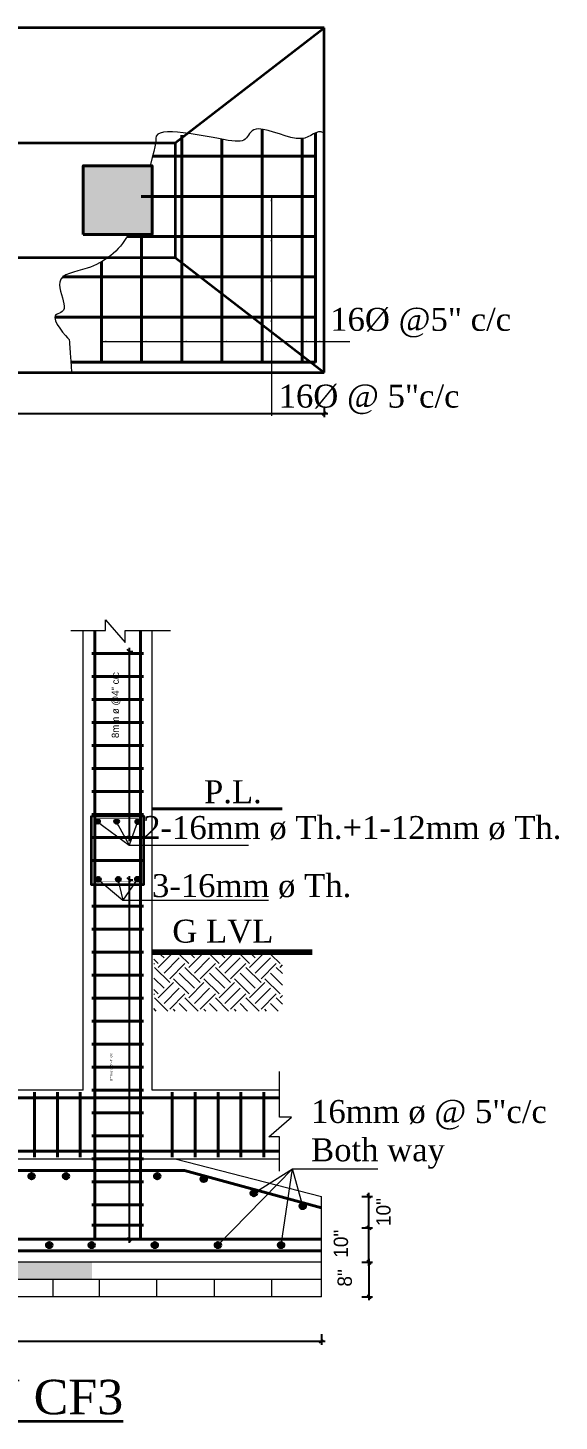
# Model space of a CAD drawing. Header units: inches. Extents: x -12073856 to 12321241, y -1226296 to 1319224.
# Drawn here: x 126376 to 126598, y 47367 to 47950 of the extents above; entities that cross this region are included whole.
import ezdxf
from ezdxf.enums import TextEntityAlignment as Align

# ---------------------------------------------------------------- set-up
doc = ezdxf.new("R2010")
doc.units = ezdxf.units.IN
doc.header["$MEASUREMENT"] = 0
doc.header["$PDMODE"] = 35
for name, color, linetype, lineweight in [('Column', 181, 'Continuous', 40), ('DIM_LINE', 173, 'Continuous', 20), ('HACTH', 253, 'Continuous', 5), ('Hatch', 9, 'Continuous', 9), ('ST-REINFOR', 201, 'Continuous', 40), ('TEXT', 255, 'Continuous', 35), ('TRENCH', 1, 'Continuous', 35), ('WALL ELV', 20, 'Continuous', 20), ('WALL SEC', 2, 'Continuous', 35)]:
    doc.layers.add(name, color=color, linetype=linetype, lineweight=lineweight)
doc.styles.add('NIR', font='COPRGTL.TTF')
doc.styles.add('ordinary', font='times.ttf')
doc.styles.get("Standard").update_dxf_attribs({"font": 'arial.ttf'})
doc.styles.add('TIMES 48', font='times.ttf', dxfattribs={"height": 4})
doc.dimstyles.new('Copy of Standard', dxfattribs={"dimtxt": 12, "dimasz": 4, "dimexe": 0, "dimexo": 6, "dimgap": 3, "dimtad": 1, "dimdec": 0, "dimzin": 0, "dimdsep": 46, "dimlunit": 4, "dimtxsty": 'Standard', "dimblk": 'ARCHTICK', "dimcen": 0.09, "dimdle": 3, "dimclrd": 256, "dimadec": 0, "dimazin": 0, "dimtfac": 1, "dimtdec": 0, "dimtofl": 0, "dimtmove": 0, "dimatfit": 3, "dimfxl": 1, "dimfxlon": 1, "dimtolj": 1, "dimtzin": 0, "dimlwd": -1, "dimarcsym": 0})
doc.dimstyles.new('nir 48', dxfattribs={"dimscale": 0.5, "dimtxt": 24, "dimasz": 3, "dimexe": 3, "dimexo": 6, "dimgap": 2, "dimtad": 3, "dimdec": 0, "dimzin": 3, "dimlunit": 4, "dimtxsty": 'NIR', "dimblk": 'OBLIQUE', "dimcen": 2.5, "dimdle": 3, "dimclrt": 3, "dimadec": 0, "dimazin": 0, "dimtfac": 1, "dimtdec": 0, "dimtmove": 2, "dimatfit": 3, "dimfxl": 1, "dimarcsym": 0})

# ---------------------------------------------------------------- blocks, each defined once
blk = doc.blocks.new('A$C269C7F18')
at = {"layer": 'Column'}
h = blk.add_hatch(color=256, dxfattribs=at)
h.paths.add_polyline_path([(12, 12), (8.85, 12), (8.86, 6), (12, 6)])
h.paths.add_polyline_path([(5.74, 12), (0, 12), (0, 6), (5.75, 6)])
h.paths.add_polyline_path([(8.85, 12), (5.74, 12), (5.75, 6), (8.86, 6)])
h.paths.add_polyline_path([(5.75, 6), (0, 6), (0, 0), (5.76, 0)])
h.paths.add_polyline_path([(8.86, 6), (5.75, 6), (5.76, 0), (8.87, 0)])
h.paths.add_polyline_path([(12, 6), (8.86, 6), (8.87, 0), (12, 0)])
blk.add_lwpolyline([(0, 0), (12, 0), (12, 12), (0, 12)], close=True, dxfattribs=at)
blk = doc.blocks.new('_ArchTick')
at = {"color": 0, "linetype": 'ByBlock', "const_width": 0.15}
blk.add_lwpolyline([(-0.5, -0.5), (0.5, 0.5)], dxfattribs=at)
blk = doc.blocks.new('_Oblique')
at = {"color": 0, "linetype": 'ByBlock', "lineweight": -2}
blk.add_line((-0.5, -0.5), (0.5, 0.5), dxfattribs=at)
blk = doc.blocks.new('*D2532')
at = {"layer": 'Defpoints', "color": 0, "transparency": 16777216}
for p in [(126417.65, 47689.24), (126418.11, 47611.44), (126418.11, 47611.44)]:
    blk.add_point(p, dxfattribs=at)
at = {"layer": 'DIM_LINE', "color": 0, "linetype": 'ByBlock', "lineweight": -2, "transparency": 16777216}
blk.add_line((126418.11, 47690.74), (126418.11, 47609.94), dxfattribs=at)
at = {"layer": 'DIM_LINE', "color": 0, "lineweight": -2, "transparency": 16777216}
for p, q in [((126418.11, 47689.24), (126419.61, 47689.24)), ((126418.11, 47611.44), (126416.61, 47611.44))]:
    blk.add_line(p, q, dxfattribs=at)
at = {"layer": 'DIM_LINE', "color": 0, "lineweight": -2, "transparency": 16777216, "xscale": 1.5, "yscale": 1.5, "zscale": 1.5}
for p, rotation in [((126418.11, 47689.24), 90), ((126418.11, 47611.44), 270)]:
    blk.add_blockref('_Oblique', p, dxfattribs=dict(at, rotation=rotation))
at = {"layer": 'DIM_LINE', "color": 3, "transparency": 16777216, "insert": (126412.65, 47666.77), "char_height": 3, "attachment_point": 5, "rotation": 90, "style": 'NIR'}
blk.add_mtext('8mm ø @4" c/c', dxfattribs=at)
blk = doc.blocks.new('*D2533')
at = {"layer": 'Defpoints', "color": 0, "transparency": 16777216}
for p in [(126415.71, 47593.79), (126418.11, 47443.48), (126422.91, 47443.48)]:
    blk.add_point(p, dxfattribs=at)
at = {"layer": 'DIM_LINE', "color": 0, "linetype": 'ByBlock', "lineweight": -2, "transparency": 16777216}
blk.add_line((126418.11, 47595.29), (126418.11, 47441.98), dxfattribs=at)
at = {"layer": 'DIM_LINE', "color": 0, "lineweight": -2, "transparency": 16777216}
for p, q in [((126418.11, 47593.79), (126419.61, 47593.79)), ((126419.91, 47443.48), (126416.61, 47443.48))]:
    blk.add_line(p, q, dxfattribs=at)
at = {"layer": 'DIM_LINE', "color": 0, "lineweight": -2, "transparency": 16777216, "xscale": 1.5, "yscale": 1.5, "zscale": 1.5}
for p, rotation in [((126418.11, 47593.79), 90), ((126418.11, 47443.48), 270)]:
    blk.add_blockref('_Oblique', p, dxfattribs=dict(at, rotation=rotation))
at = {"layer": 'DIM_LINE', "color": 3, "transparency": 16777216, "insert": (126410.69, 47515.48), "char_height": 1, "attachment_point": 5, "rotation": 90, "style": 'NIR'}
blk.add_mtext('8mm ø @6"+4" c/c', dxfattribs=at)
blk = doc.blocks.new('*D2535')
at = {"layer": 'Defpoints', "color": 0, "transparency": 16777216}
for p in [(126474.13, 47433.88), (126474.13, 47419.48), (126518.4, 47419.48)]:
    blk.add_point(p, dxfattribs=at)
at = {"layer": 'DIM_LINE', "color": 0, "lineweight": -2, "transparency": 16777216}
for p, q in [((126515.4, 47433.88), (126519.9, 47433.88)), ((126515.4, 47419.48), (126519.9, 47419.48))]:
    blk.add_line(p, q, dxfattribs=at)
at = {"layer": 'DIM_LINE', "color": 0, "linetype": 'ByBlock', "lineweight": -2, "transparency": 16777216}
blk.add_line((126518.4, 47435.38), (126518.4, 47417.98), dxfattribs=at)
at = {"layer": 'DIM_LINE', "color": 0, "lineweight": -2, "transparency": 16777216, "xscale": 1.5, "yscale": 1.5, "zscale": 1.5}
for p, rotation in [((126518.4, 47433.88), 90), ((126518.4, 47419.48), 270)]:
    blk.add_blockref('_Oblique', p, dxfattribs=dict(at, rotation=rotation))
at = {"layer": 'DIM_LINE', "color": 3, "transparency": 16777216, "insert": (126508.31, 47427.34), "char_height": 6, "attachment_point": 5, "rotation": 90, "style": 'NIR'}
blk.add_mtext('8"', dxfattribs=at)
blk = doc.blocks.new('*D2536')
at = {"layer": 'Defpoints', "color": 0, "transparency": 16777216}
for p in [(126474.41, 47448.28), (126518.4, 47448.28), (126454.26, 47433.88)]:
    blk.add_point(p, dxfattribs=at)
at = {"layer": 'DIM_LINE', "color": 0, "linetype": 'ByBlock', "lineweight": -2, "transparency": 16777216}
blk.add_line((126518.4, 47432.38), (126518.4, 47449.78), dxfattribs=at)
at = {"layer": 'DIM_LINE', "color": 0, "lineweight": -2, "transparency": 16777216}
for p, q in [((126515.4, 47448.28), (126519.9, 47448.28)), ((126515.4, 47433.88), (126519.9, 47433.88))]:
    blk.add_line(p, q, dxfattribs=at)
at = {"layer": 'DIM_LINE', "color": 0, "lineweight": -2, "transparency": 16777216, "xscale": 1.5, "yscale": 1.5, "zscale": 1.5}
for p, rotation in [((126518.4, 47448.28), 90), ((126518.4, 47433.88), 270)]:
    blk.add_blockref('_Oblique', p, dxfattribs=dict(at, rotation=rotation))
at = {"layer": 'DIM_LINE', "color": 3, "transparency": 16777216, "insert": (126506.71, 47441.61), "char_height": 6, "attachment_point": 5, "rotation": 90, "style": 'NIR'}
blk.add_mtext('10"', dxfattribs=at)
blk = doc.blocks.new('*D2526')
at = {"layer": 'Defpoints', "color": 0, "transparency": 16777216}
for p in [(126110.59, 47805.83), (126499.71, 47805.83), (126499.71, 47788.64)]:
    blk.add_point(p, dxfattribs=at)
at = {"layer": 'DIM_LINE', "color": 0, "linetype": 'ByBlock', "lineweight": -2, "transparency": 16777216}
blk.add_line((126109.09, 47788.64), (126501.21, 47788.64), dxfattribs=at)
at = {"layer": 'DIM_LINE', "color": 0, "lineweight": -2, "transparency": 16777216}
for p, q in [((126110.59, 47791.64), (126110.59, 47787.14)), ((126499.71, 47791.64), (126499.71, 47787.14))]:
    blk.add_line(p, q, dxfattribs=at)
at = {"layer": 'DIM_LINE', "color": 0, "lineweight": -2, "transparency": 16777216, "xscale": 1.5, "yscale": 1.5, "zscale": 1.5, "rotation": 180}
blk.add_blockref('_Oblique', (126110.59, 47788.64), dxfattribs=at)
at = {"layer": 'DIM_LINE', "color": 0, "lineweight": -2, "transparency": 16777216, "xscale": 1.5, "yscale": 1.5, "zscale": 1.5}
blk.add_blockref('_Oblique', (126499.71, 47788.64), dxfattribs=at)
at = {"layer": 'DIM_LINE', "color": 3, "transparency": 16777216, "insert": (126305.15, 47792.92), "char_height": 6, "attachment_point": 5, "style": 'NIR'}
blk.add_mtext('21\'-7"', dxfattribs=at)
blk = doc.blocks.new('*D2527')
at = {"layer": 'Defpoints', "color": 0, "transparency": 16777216}
for p in [(126109.43, 47419.48), (126498.55, 47419.48), (126498.55, 47400.9)]:
    blk.add_point(p, dxfattribs=at)
at = {"layer": 'DIM_LINE', "color": 0, "lineweight": -2, "transparency": 16777216}
for p, q in [((126109.43, 47403.9), (126109.43, 47399.4)), ((126498.55, 47403.9), (126498.55, 47399.4))]:
    blk.add_line(p, q, dxfattribs=at)
at = {"layer": 'DIM_LINE', "color": 0, "linetype": 'ByBlock', "lineweight": -2, "transparency": 16777216}
blk.add_line((126107.93, 47400.9), (126500.05, 47400.9), dxfattribs=at)
at = {"layer": 'DIM_LINE', "color": 0, "lineweight": -2, "transparency": 16777216, "xscale": 1.5, "yscale": 1.5, "zscale": 1.5, "rotation": 180}
blk.add_blockref('_Oblique', (126109.43, 47400.9), dxfattribs=at)
at = {"layer": 'DIM_LINE', "color": 0, "lineweight": -2, "transparency": 16777216, "xscale": 1.5, "yscale": 1.5, "zscale": 1.5}
blk.add_blockref('_Oblique', (126498.55, 47400.9), dxfattribs=at)
at = {"layer": 'DIM_LINE', "color": 3, "transparency": 16777216, "insert": (126303.99, 47405.18), "char_height": 6, "attachment_point": 5, "style": 'NIR'}
blk.add_mtext('21\'-7"', dxfattribs=at)
blk = doc.blocks.new('*D2528')
at = {"layer": 'Defpoints', "color": 0, "transparency": 16777216}
for p in [(126498.55, 47461.44), (126518.39, 47461.44), (126518.4, 47448.28)]:
    blk.add_point(p, dxfattribs=at)
at = {"layer": 'DIM_LINE', "color": 0, "lineweight": -2, "transparency": 16777216}
for p, q in [((126515.39, 47461.44), (126519.89, 47461.44)), ((126518.39, 47448.28), (126516.89, 47448.28))]:
    blk.add_line(p, q, dxfattribs=at)
at = {"layer": 'DIM_LINE', "color": 0, "linetype": 'ByBlock', "lineweight": -2, "transparency": 16777216}
blk.add_line((126518.39, 47446.78), (126518.39, 47462.94), dxfattribs=at)
at = {"layer": 'DIM_LINE', "color": 0, "lineweight": -2, "transparency": 16777216, "xscale": 1.5, "yscale": 1.5, "zscale": 1.5}
for p, rotation in [((126518.39, 47461.44), 90), ((126518.39, 47448.28), 270)]:
    blk.add_blockref('_Oblique', p, dxfattribs=dict(at, rotation=rotation))
at = {"layer": 'DIM_LINE', "color": 3, "transparency": 16777216, "insert": (126524.49, 47454.86), "char_height": 6, "attachment_point": 5, "rotation": 90, "style": 'NIR'}
blk.add_mtext('10"', dxfattribs=at)

msp = doc.modelspace()

# ---------------------------------------------------------------- hatches: boundary and pattern name
at = {"layer": 'HACTH'}
h = msp.add_hatch(dxfattribs=at)
h.set_pattern_fill('AR-CONC', color=256, scale=1.2, style=0)
h.set_pattern_definition([(50, (-43987.848, 219503.0096), (8.6071222, -0.75302562), [0.9, -9.9]), (355, (-43987.848, 219503.0096), (-1.665016, 9.0263056), [0.72, -7.92]), (100.4514, (-43987.1305, 219502.947), (6.94211258, 8.2732745), [0.76488228, -8.41370534]), (46.1842, (-43987.848, 219505.41), (12.8068926, -1.98622817), [1.35, -14.85]), (96.6356, (-43986.78, 219505.244), (11.21595247, 11.68941445), [1.14732346, -12.620556]), (351.1842, (-43987.848, 219505.41), (11.21594334, 11.6894232), [1.08, -11.88]), (21, (-43986.648, 219504.8096), (7.16288463, -4.83142669), [0.9, -9.9]), (326, (-43986.648, 219504.8096), (2.91978398, 8.70180054), [0.72, -7.92]), (71.4514, (-43986.051, 219504.407), (10.08267154, 3.87036596), [0.76488228, -8.41370534]), (37.5, (-43987.8478, 219503.0096), (0.145918264, 3.994726246), [0, -7.824, 0, -8.04, 0, -7.95]), (7.5, (-43987.848, 219503.0096), (3.15683445, 4.73294054), [0, -4.584, 0, -7.644, 0, -3.03]), (327.5, (-43990.5238, 219503.0096), (6.405869234, -0.27065846), [0, -3, 0, -9.36, 0, -12.42]), (317.5, (-43991.724, 219503.0096), (6.99823403, 1.20125979), [0, -3.9, 0, -6.216, 0, -8.82])])
h.paths.add_polyline_path([(126109.43, 47433.88), (126109.43, 47426.68), (126402.55, 47426.68), (126402.55, 47433.88)])
at = {"layer": 'Hatch'}
h = msp.add_hatch(dxfattribs=at)
h.set_pattern_fill('EARTH', color=256, scale=36, angle=45, style=0)
h.set_pattern_definition([(45, (38879.706, 7650.341), (1e-15, 12.7279221), [9, -9]), (45, (38877.319, 7652.727), (1e-15, 12.7279221), [9, -9]), (45, (38874.933, 7655.114), (1e-15, 12.7279221), [9, -9]), (135, (38874.933, 7656.705), (-12.7279221, 1e-15), [9, -9]), (135, (38877.319, 7659.091), (-12.7279221, 1e-15), [9, -9]), (135, (38879.706, 7661.478), (-12.7279221, 1e-15), [9, -9])])
h.paths.add_polyline_path([(126482.25, 47562.43), (126428.48, 47562.43), (126428.48, 47538.9), (126482.25, 47538.9)])
at = {"layer": 'WALL SEC'}
for points in [[(126403.99, 47618.15, 1), (126405.72, 47618.15, 1)], [(126403.99, 47618.15, 1), (126405.72, 47618.15, 1)], [(126405.76, 47618.15, -1), (126404.03, 47618.15, -1)], [(126412.03, 47618.15, 1), (126413.76, 47618.15, 1)], [(126412.03, 47618.15, 1), (126413.76, 47618.15, 1)], [(126413.79, 47618.15, -1), (126412.06, 47618.15, -1)], [(126420.92, 47618.02, 1), (126422.64, 47618.02, 1)], [(126420.92, 47618.02, 1), (126422.64, 47618.02, 1)], [(126422.68, 47618.02, -1), (126420.95, 47618.02, -1)], [(126404.34, 47593.94, 1), (126406.06, 47593.94, 1)], [(126404.34, 47593.94, 1), (126406.06, 47593.94, 1)], [(126406.1, 47593.94, -1), (126404.37, 47593.94, -1)], [(126412.74, 47593.94, 1), (126414.46, 47593.94, 1)], [(126412.74, 47593.94, 1), (126414.46, 47593.94, 1)], [(126414.5, 47593.94, -1), (126412.77, 47593.94, -1)], [(126420.73, 47594.01, 1), (126422.46, 47594.01, 1)], [(126420.73, 47594.01, 1), (126422.46, 47594.01, 1)], [(126422.5, 47594.01, -1), (126420.77, 47594.01, -1)], [(126378.52, 47469.89, -1), (126376.12, 47469.89, -1)], [(126392.92, 47469.89, -1), (126390.52, 47469.89, -1)], [(126431.09, 47469.89, -1), (126428.69, 47469.89, -1)], [(126450.52, 47468.69, -1), (126448.12, 47468.69, -1)], [(126471.48, 47462.72, -1), (126469.08, 47462.72, -1)], [(126491.91, 47457.37, -1), (126489.51, 47457.37, -1)], [(126383.51, 47441.06, -1), (126385.91, 47441.06, -1)], [(126401.25, 47441.06, -1), (126403.65, 47441.06, -1)], [(126427.65, 47441.06, -1), (126430.05, 47441.06, -1)], [(126454.05, 47441.06, -1), (126456.45, 47441.06, -1)], [(126480.45, 47441.06, -1), (126482.85, 47441.06, -1)]]:
    msp.add_hatch(color=256, dxfattribs=at).paths.add_polyline_path(points)

# ---------------------------------------------------------------- linework, layer by layer
at = {"layer": 'Column'}
msp.add_lwpolyline([(126398.91, 47863.43), (126427.71, 47863.43), (126427.71, 47892.23), (126398.91, 47892.23), (126398.91, 47863.43)], dxfattribs=at)
msp.add_lwpolyline([(126398.91, 47863.43), (126427.71, 47863.43), (126427.71, 47892.23), (126398.91, 47892.23)], close=True, dxfattribs=at)
at = {"layer": 'Column', "const_width": 0.24}
msp.add_lwpolyline([(126404.83, 47619.28), (126421.79, 47619.28, -0.414214), (126422.99, 47618.08), (126422.99, 47594.08, -0.414214), (126421.79, 47592.88), (126404.83, 47592.88, -0.414214), (126403.63, 47594.08), (126403.63, 47618.08, -0.414214)], format="xyb", close=True, dxfattribs=at)
at = {"layer": 'DIM_LINE'}
msp.add_line((126422.99, 47618.08), (126422.09, 47616.82), dxfattribs=at)
at = {"layer": 'DIM_LINE', "const_width": 2.4}
msp.add_lwpolyline([(126494.73, 47563.48), (126427.71, 47563.48)], dxfattribs=at)
at = {"layer": 'DIM_LINE'}
for points, knots in [([(126499.71, 47905.88), (126495.99, 47907.71), (126492.89, 47899.4), (126470.24, 47910.8), (126467.3, 47902.35), (126460.34, 47901.84), (126426.71, 47909.94), (126429.62, 47902.39), (126426.93, 47892.23)], [37.108323, 37.108323, 37.108323, 37.108323, 43.242576, 49.95234, 54.997892, 60.978869, 73.418852, 74.68227, 74.68227, 74.68227, 74.68227]), ([(126417.73, 47863.43), (126414.06, 47856.46), (126402.7, 47848.14), (126385.62, 47847.03), (126393.57, 47830.35), (126382.27, 47831.17), (126393.12, 47819.42), (126393.11, 47819.42), (126394.08, 47806.12)], [34.328629, 34.328629, 34.328629, 34.328629, 43.242576, 49.95234, 54.997892, 60.978869, 73.418852, 75.377123, 75.377123, 75.377123, 75.377123])]:
    msp.add_open_spline(points, degree=3, knots=knots, dxfattribs=at)
at = {"layer": 'HACTH'}
for p, q in [((126386.31, 47419.48), (126386.31, 47426.68)), ((126405.75, 47419.48), (126405.75, 47426.68)), ((126429.75, 47419.48), (126429.75, 47426.68)), ((126453.75, 47419.48), (126453.75, 47426.68)), ((126477.75, 47419.48), (126477.75, 47426.68))]:
    msp.add_line(p, q, dxfattribs=at)
at = {"layer": 'Hatch', "linetype": 'Continuous'}
for points in [[(126393.77, 47697.88), (126408.17, 47697.88), (126408.17, 47702.42), (126416.39, 47692.96), (126416.4, 47697.88), (126435.4, 47697.88)], [(126481.07, 47471.94), (126481.07, 47486.34), (126476.53, 47486.33), (126485.99, 47494.56), (126481.07, 47494.56), (126481.07, 47513.57)]]:
    msp.add_lwpolyline(points, dxfattribs=at)
at = {"layer": 'ST-REINFOR'}
for p, q in [((126440.14, 47810.05), (126440.15, 47904.92)), ((126473.74, 47810.05), (126473.75, 47907.47)), ((126490.54, 47810.05), (126490.55, 47903.58)), ((126496.04, 47809.94), (126496.05, 47905.94)), ((126456.94, 47810.05), (126456.95, 47903.26)), ((126427.94, 47896.16), (126496.05, 47896.16)), ((126423.2, 47879.36), (126496.05, 47879.36)), ((126423.34, 47810.06), (126423.35, 47863.43)), ((126417.26, 47862.56), (126496.05, 47862.56)), ((126406.54, 47810.06), (126406.55, 47852.05)), ((126390.42, 47845.76), (126496.05, 47845.76)), ((126387.02, 47828.96), (126496.05, 47828.96)), ((126393.8, 47810.06), (126496.05, 47810.06)), ((126403.71, 47443.48), (126403.71, 47697.88)), ((126422.91, 47443.48), (126422.91, 47697.88)), ((126402.51, 47688.28), (126424.11, 47688.28)), ((126402.51, 47678.68), (126424.11, 47678.68)), ((126402.51, 47669.08), (126424.11, 47669.08)), ((126402.51, 47659.48), (126424.11, 47659.48)), ((126402.51, 47649.88), (126424.11, 47649.88)), ((126402.51, 47640.28), (126424.11, 47640.28)), ((126402.51, 47630.68), (126424.11, 47630.68)), ((126402.51, 47621.08), (126424.11, 47621.08)), ((126482.15, 47623.48), (126427.71, 47623.48)), ((126402.51, 47611.48), (126424.11, 47611.48)), ((126402.51, 47601.88), (126424.11, 47601.88)), ((126402.51, 47582.68), (126424.11, 47582.68)), ((126402.51, 47573.08), (126424.11, 47573.08)), ((126402.51, 47563.48), (126424.11, 47563.48)), ((126402.51, 47553.88), (126424.11, 47553.88)), ((126402.51, 47544.28), (126424.11, 47544.28)), ((126402.51, 47534.68), (126424.11, 47534.68)), ((126402.51, 47525.08), (126424.11, 47525.08)), ((126402.51, 47515.48), (126424.11, 47515.48)), ((126109.43, 47502.55), (126481.07, 47502.55)), ((126378.5, 47505.03), (126378.5, 47477.78)), ((126388.1, 47505.03), (126388.1, 47477.78)), ((126397.7, 47505.03), (126397.7, 47477.78)), ((126402.51, 47505.88), (126424.11, 47505.88)), ((126436.1, 47505.03), (126436.1, 47477.78)), ((126445.7, 47505.03), (126445.7, 47477.78)), ((126455.3, 47505.03), (126455.3, 47477.78)), ((126464.9, 47505.03), (126464.9, 47477.78)), ((126474.5, 47505.03), (126474.5, 47477.78)), ((126402.51, 47496.28), (126424.11, 47496.28)), ((126402.51, 47486.68), (126424.11, 47486.68)), ((126481.07, 47480.26), (126109.43, 47480.29)), ((126402.51, 47477.08), (126424.11, 47477.08)), ((126441.22, 47472.28), (126288.51, 47472.28)), ((126402.51, 47467.48), (126424.11, 47467.48)), ((126441.22, 47472.28), (126498.55, 47456.6)), ((126402.51, 47457.88), (126424.11, 47457.88)), ((126402.51, 47449.46), (126424.11, 47449.46)), ((126498.55, 47443.48), (126183.83, 47443.48)), ((126422.91, 47443.48), (126485.31, 47443.48)), ((126498.55, 47438.68), (126109.43, 47438.68))]:
    msp.add_line(p, q, dxfattribs=at)
at = {"layer": 'TRENCH'}
for p, q in [((126499.71, 47949.83), (126114.23, 47949.83)), ((126437.31, 47901.83), (126499.71, 47949.83)), ((126499.71, 47805.83), (126499.71, 47949.83)), ((126150.23, 47901.83), (126437.31, 47901.83)), ((126437.31, 47901.83), (126437.31, 47853.83)), ((126150.23, 47853.83), (126437.31, 47853.83)), ((126437.31, 47853.83), (126499.71, 47805.83)), ((126114.23, 47805.83), (126499.71, 47805.83)), ((126201.79, 47805.83), (126499.71, 47805.83))]:
    msp.add_line(p, q, dxfattribs=at)
msp.add_lwpolyline([(126402.43, 47620.48), (126424.19, 47620.48), (126424.19, 47591.68), (126402.43, 47591.68)], close=True, dxfattribs=at)
at = {"layer": 'WALL ELV'}
for p, q in [((126398.91, 47505.88), (126398.91, 47697.88)), ((126427.71, 47505.88), (126427.71, 47697.88)), ((126398.91, 47505.88), (126188.63, 47505.88)), ((126481.07, 47505.88), (126427.71, 47505.88)), ((126109.43, 47477.08), (126481.07, 47477.08)), ((126427.71, 47477.08), (126481.07, 47477.08)), ((126437.31, 47477.08), (126498.55, 47461.44)), ((126498.55, 47419.48), (126498.55, 47461.44)), ((126498.55, 47433.88), (126109.43, 47433.88)), ((126498.55, 47426.68), (126109.43, 47426.68)), ((126498.55, 47419.48), (126109.43, 47419.48))]:
    msp.add_line(p, q, dxfattribs=at)
at = {"layer": 'WALL SEC'}
for centre, radius in [((126404.86, 47618.15), 0.864), ((126404.86, 47618.15), 0.864), ((126404.89, 47618.15), 0.864), ((126412.89, 47618.15), 0.864), ((126412.89, 47618.15), 0.864), ((126412.93, 47618.15), 0.864), ((126421.78, 47618.02), 0.864), ((126421.78, 47618.02), 0.864), ((126421.82, 47618.02), 0.864), ((126405.2, 47593.94), 0.864), ((126405.2, 47593.94), 0.864), ((126405.24, 47593.94), 0.864), ((126413.6, 47593.94), 0.864), ((126413.6, 47593.94), 0.864), ((126413.64, 47593.94), 0.864), ((126421.59, 47594.01), 0.864), ((126421.59, 47594.01), 0.864), ((126421.63, 47594.01), 0.864), ((126377.32, 47469.89), 1.2), ((126391.72, 47469.89), 1.2), ((126429.89, 47469.89), 1.2), ((126449.32, 47468.69), 1.2), ((126470.28, 47462.72), 1.2), ((126490.71, 47457.37), 1.2), ((126384.71, 47441.06), 1.2), ((126402.45, 47441.06), 1.2), ((126428.85, 47441.06), 1.2), ((126455.25, 47441.06), 1.2), ((126481.65, 47441.06), 1.2)]:
    msp.add_circle(centre, radius, dxfattribs=at)

# ---------------------------------------------------------------- block references
at = {"layer": 'DIM_LINE', "xscale": 2.399999999994179, "yscale": 2.400000000001455, "zscale": 2.400000000000546}
msp.add_blockref('A$C269C7F18', (126398.91, 47863.43), dxfattribs=at)

# ---------------------------------------------------------------- texts
at = {"style": 'ordinary'}
msp.add_text('P.L.', height=9.6, dxfattribs=at).set_placement((126461.51, 47630.57), align=Align.MIDDLE_CENTER)
at = {"insert": (126457.31, 47572.17), "char_height": 9.6, "width": 109.3321, "attachment_point": 5, "style": 'ordinary'}
msp.add_mtext('{\\fTimes New Roman|b0|i0|c0|p18;G LVL}', dxfattribs=at)
at = {"layer": 'TEXT', "style": 'TIMES 48'}
msp.add_text('%%UCOLUMN SECTION CF3', height=14.4, dxfattribs=at).set_placement((126181.22, 47370.37))
at = {"layer": 'TEXT', "color": 3, "char_height": 9.6, "attachment_point": 7, "style": 'TIMES 48'}
for s, insert in [('16Ø @5" c/c', (126502.22, 47820.42)), ('16Ø @ 5"c/c ', (126480.64, 47788.33)), ('16mm ø @ 5"c/c\\PBoth way', (126494.21, 47472.94))]:
    msp.add_mtext(s, dxfattribs=dict(at, insert=insert))
at = {"layer": 'TEXT', "char_height": 9.6, "attachment_point": 9, "style": 'TIMES 48'}
for s, insert in [('2-16mm ø Th.+1-12mm ø Th.', (126598.91, 47610.2)), ('3-16mm ø Th.', (126511.03, 47585.92))]:
    msp.add_mtext(s, dxfattribs=dict(at, insert=insert))

# ---------------------------------------------------------------- dimensions: what is measured, and where the dimension line sits
at = {"layer": 'DIM_LINE'}
for base, p1, p2, picture, middle in [((126499.71, 47788.64), (126110.59, 47805.83), (126499.71, 47805.83), '*D2526', (126305.15, 47792.92)), ((126498.55, 47400.9), (126109.43, 47419.48), (126498.55, 47419.48), '*D2527', (126303.99, 47405.18))]:
    dim = msp.add_linear_dim(base=base, p1=p1, p2=p2, text='21\'-7"', dimstyle='nir 48', override={"dimtxt": 12, "dimfxl": 6, "dimfxlon": 1, "dimarcsym": 1}, dxfattribs=at)
    dim.commit()
    dim.dimension.update_dxf_attribs({"geometry": picture, "text_midpoint": middle})
for base, p1, p2, angle, text, override, picture, middle in [((126418.11, 47611.44), (126417.65, 47689.24), (126418.11, 47611.44), 270, '8mm ø @4" c/c', {"dimtxt": 6, "dimfxl": 6, "dimfxlon": 1, "dimarcsym": 1}, '*D2532', (126412.65, 47666.77)), ((126418.11, 47443.48), (126415.71, 47593.79), (126422.91, 47443.48), 270, '8mm ø @6"+4" c/c', {"dimtxt": 2, "dimfxl": 6, "dimfxlon": 1, "dimarcsym": 1}, '*D2533', (126410.69, 47515.48)), ((126518.4, 47448.28), (126454.26, 47433.88), (126474.41, 47448.28), 90, '10"', {"dimtxt": 12, "dimfxl": 6, "dimfxlon": 1, "dimarcsym": 1}, '*D2536', (126506.71, 47441.61)), ((126518.4, 47419.48), (126474.13, 47433.88), (126474.13, 47419.48), 90, '8"', {"dimtxt": 12, "dimfxl": 6, "dimfxlon": 1, "dimarcsym": 1}, '*D2535', (126508.31, 47427.34))]:
    dim = msp.add_linear_dim(base=base, p1=p1, p2=p2, angle=angle, text=text, dimstyle='nir 48', override=override, dxfattribs=at)
    dim.commit()
    dim.dimension.update_dxf_attribs({"geometry": picture, "text_midpoint": middle, "dimtype": 160})
dim = msp.add_linear_dim(base=(126518.39, 47461.44), p1=(126518.4, 47448.28), p2=(126498.55, 47461.44), angle=90, text='10"', dimstyle='nir 48', override={"dimtxt": 12, "dimfxl": 6, "dimfxlon": 1, "dimarcsym": 1}, dxfattribs=at)
dim.commit()
dim.dimension.update_dxf_attribs({"geometry": '*D2528', "text_midpoint": (126524.49, 47454.86)})

# ---------------------------------------------------------------- leaders
at = {"layer": 'Hatch', "linetype": 'Continuous'}
for points in [[(126477.61, 47879.36), (126477.61, 47858.99)], [(126477.61, 47862.56), (126477.61, 47845.3)], [(126477.61, 47845.76), (126477.61, 47824.21)], [(126477.61, 47828.94), (126477.6, 47810.41)], [(126406.54, 47818.75), (126510.46, 47818.75)], [(126423.34, 47818.75), (126510.46, 47818.75)], [(126440.14, 47818.75), (126510.46, 47818.75)], [(126456.94, 47818.75), (126510.46, 47818.75)], [(126473.74, 47818.75), (126510.46, 47818.75)], [(126490.54, 47818.75), (126510.46, 47818.75)], [(126496.04, 47818.75), (126510.46, 47818.75)], [(126477.6, 47812.16), (126477.6, 47787.62)], [(126412.63, 47618.15), (126418.19, 47608.21), (126467.44, 47608.21)], [(126421.76, 47618.39), (126418.19, 47608.21), (126467.99, 47608.21)], [(126404.84, 47618.02), (126418.19, 47608.21), (126467.99, 47608.21)], [(126405.03, 47594.01), (126415.48, 47585.22), (126468.07, 47585.22)], [(126413.43, 47594.01), (126415.48, 47585.22), (126476.47, 47585.22)], [(126421.42, 47593.94), (126415.48, 47585.22), (126468.07, 47585.22)], [(126455.25, 47441.06), (126486.4, 47472.94), (126522.16, 47472.94)], [(126470.28, 47462.72), (126486.4, 47472.94), (126522.16, 47472.94)], [(126481.65, 47441.06), (126486.4, 47472.94), (126522.16, 47472.94)], [(126490.71, 47457.37), (126486.4, 47472.94), (126522.16, 47472.94)]]:
    msp.add_leader(points, dimstyle='Copy of Standard', override={"dimasz": 2, "dimtad": 0}, dxfattribs=at)

doc.saveas('drawing.dxf')
